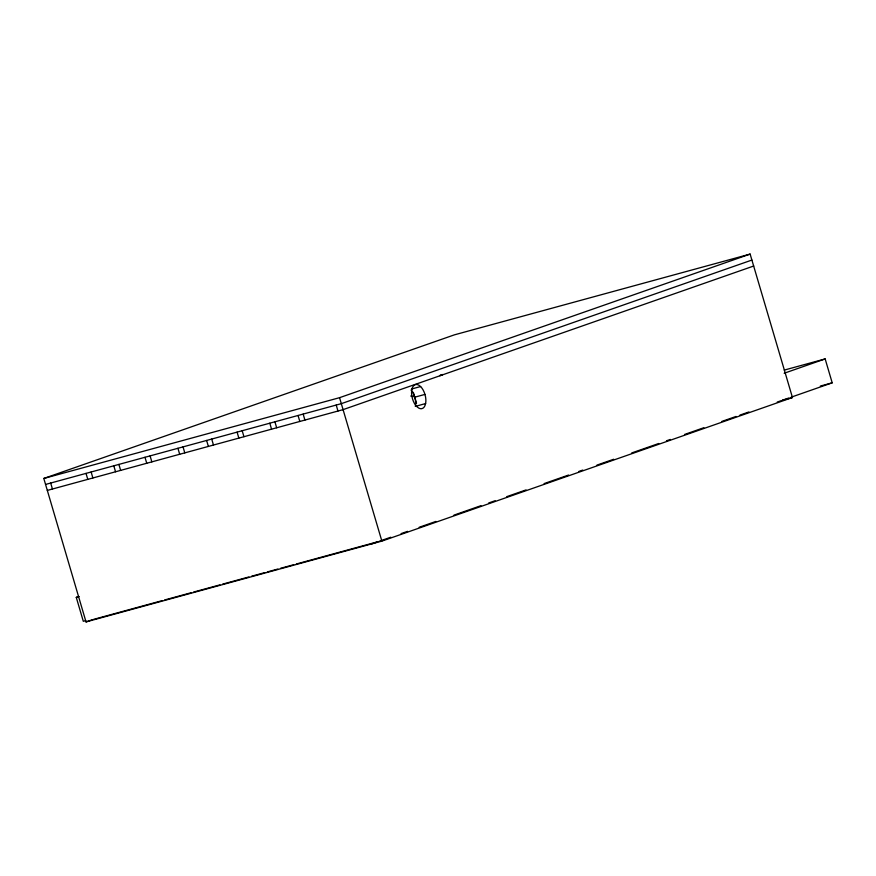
<?xml version="1.0" encoding="UTF-8"?>
<svg xmlns="http://www.w3.org/2000/svg" width="876" height="876" viewBox="0 0 876 876"><rect width="100%" height="100%" fill="white"/><g stroke="black" fill="none" stroke-linecap="round" stroke-linejoin="round"><path stroke-width="1.31" d="M43.8 478.46L454.392 334.851L750.13 254.084L792.452 397.518L381.87 541.116L86.023 621.916L43.8 478.46L339.549 397.682L750.13 254.084M751.882 260.062L341.311 403.661L45.563 484.439M439.883 375.486L442.457 374.49M439.851 375.695L442.424 374.764M343.074 409.639L753.743 266.008M85.859 620.602L83.308 621.303L76.278 597.388L78.851 596.49M784.173 373.253L825.159 358.919L832.2 382.823L791.214 397.167M86.023 621.916L92.265 619.737M371.676 543.897L377.917 541.718L296.307 564.013M379.209 541.269L390.805 537.207M401.109 533.604L407.548 531.349M419.144 527.297L435.887 521.439M453.932 515.132L480.979 505.671M488.709 502.966L495.148 500.711M506.744 496.659L526.071 489.903M544.106 483.596L568.59 475.033M578.894 471.43L582.759 470.073M596.928 465.112L613.671 459.254M631.716 452.947L658.763 443.486M666.494 440.781L670.359 439.434M684.528 434.474L703.855 427.718M721.89 421.411L736.059 416.45M739.924 415.104L748.947 411.95M777.253 402.051L780.998 400.737M788.652 398.065L782.246 400.299L792.452 397.518M411.665 388.988L420.589 386.546A12.472 6.603 74.7 0 1 425.626 403.497L424.893 405.851A12.472 6.603 74.7 0 1 418.651 408.041L416.79 406.584A12.472 6.603 74.7 0 1 411.819 389.678L412.552 387.334A12.472 6.603 74.7 0 1 418.794 385.144L420.644 386.59M47.315 490.418L343.173 409.618M414.764 397.189L424.97 394.408M415.399 406.355L425.605 403.573M784.239 370.099L825.159 358.919M820.319 386.075L832.2 382.823M76.278 597.388L78.829 596.698M93.579 619.376L162.038 600.673M164.666 599.961L190.99 592.767M193.629 592.045L219.953 584.861M222.592 584.139L248.915 576.945M251.543 576.233L264.705 572.63M267.344 571.918L277.878 569.039M280.506 568.316L293.668 564.724M410.713 396.018L414.676 396.795M413.33 392.328L416.549 403.267M339.549 397.682L381.87 541.116M336.209 405.051L337.972 411.03M303.173 414.129L304.925 420.108M298.07 415.52L299.822 421.498M274.911 421.794L276.663 427.773M269.808 423.196L271.56 429.174M242.192 430.729L243.944 436.708M237.089 432.131L238.852 438.11M211.718 439.062L213.47 445.03M206.616 440.453L208.368 446.431M183.029 446.891L184.781 452.87M177.927 448.282L179.679 454.261M150.081 455.892L151.844 461.871M144.978 457.283L146.741 463.262M118.895 464.411L120.647 470.39M113.792 465.802L115.555 471.781M91.126 471.989L92.878 477.967M86.023 473.39L87.775 479.358M50.677 483.037L52.44 489.016M411.041 390.017A12.472 6.603 74.7 0 1 415.421 406.289"/></g></svg>
